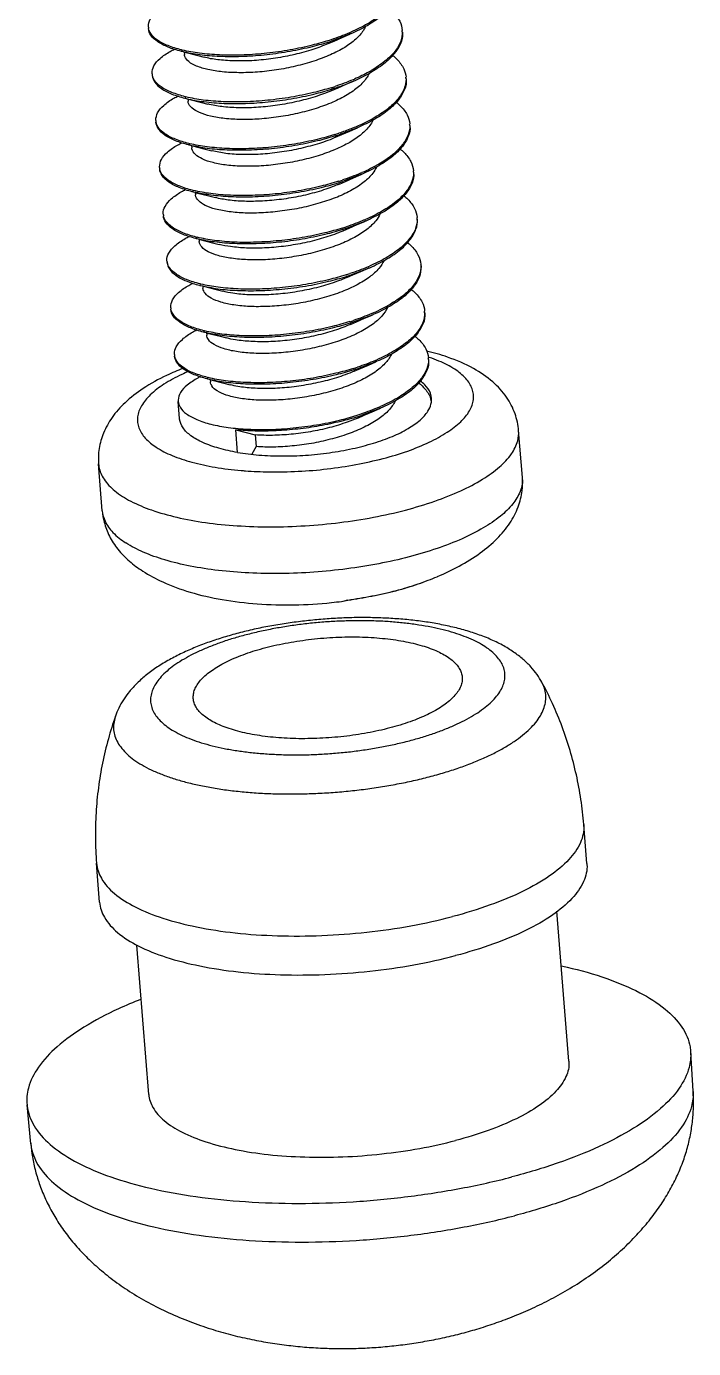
# Model space of a CAD drawing. Header units: millimetres. Extents: x 1571 to 1968, y -272 to 59.
# Drawn here: x 1784.35 to 1792.27, y -255.25 to -239.55 of the extents above; entities that cross this region are included whole.
import ezdxf

# ---------------------------------------------------------------- set-up
doc = ezdxf.new("R2010")
doc.units = ezdxf.units.MM
doc.layers.add('02___PRT_ALL_AXES', color=7, linetype='Continuous')

msp = doc.modelspace()

# ---------------------------------------------------------------- linework, layer by layer
at = {"color": 7, "linetype": 'Continuous'}
for p, q in [((1788.188, -239.646), (1787.969, -239.729)), ((1787.93, -239.758), (1788.003, -239.727)), ((1786.222, -239.859), (1786.224, -239.886)), ((1787.974, -240.314), (1788.047, -240.282)), ((1786.266, -240.414), (1786.268, -240.441)), ((1788.277, -240.758), (1788.057, -240.84)), ((1788.018, -240.869), (1788.091, -240.838)), ((1786.31, -240.97), (1786.312, -240.997)), ((1788.063, -241.425), (1788.135, -241.393)), ((1788.321, -241.313), (1788.101, -241.396)), ((1786.354, -241.526), (1786.356, -241.553)), ((1788.365, -241.869), (1788.145, -241.952)), ((1788.107, -241.981), (1788.179, -241.949)), ((1786.398, -242.081), (1786.401, -242.108)), ((1788.151, -242.536), (1788.223, -242.505)), ((1788.19, -242.507), (1788.409, -242.424)), ((1786.443, -242.637), (1786.445, -242.664)), ((1788.453, -242.98), (1788.234, -243.063)), ((1788.195, -243.092), (1788.268, -243.06)), ((1786.487, -243.192), (1786.489, -243.219)), ((1788.239, -243.647), (1788.312, -243.616)), ((1788.497, -243.535), (1788.278, -243.618)), ((1789.122, -243.481), (1789.118, -243.48)), ((1786.531, -243.748), (1786.533, -243.775)), ((1788.542, -244.091), (1788.322, -244.174)), ((1788.283, -244.203), (1788.356, -244.171)), ((1786.856, -244.612), (1786.835, -244.344)), ((1786.835, -244.344), (1787.066, -244.403)), ((1787.066, -244.403), (1787.077, -244.542)), ((1787.077, -244.542), (1787.023, -244.633)), ((1790.235, -244.908), (1790.235, -244.908)), ((1785.25, -245.304), (1785.25, -245.304)), ((1789.116, -246.13), (1789.118, -246.13)), ((1789.223, -246.085), (1789.229, -246.084)), ((1789.224, -246.087), (1789.229, -246.085)), ((1788.089, -246.38), (1788.162, -246.364)), ((1788.089, -246.38), (1788.15, -246.366)), ((1788.089, -246.38), (1788.089, -246.38)), ((1788.155, -246.366), (1788.15, -246.366)), ((1788.155, -246.366), (1788.162, -246.365))]:
    msp.add_line(p, q, dxfattribs=at)
for points in [[(1788.003, -239.727), (1788.098, -239.685), (1788.188, -239.646)], [(1786.23, -239.861), (1786.382, -239.9), (1786.46, -239.92)], [(1788.047, -240.282), (1788.143, -240.241), (1788.232, -240.202)], [(1786.274, -240.417), (1786.426, -240.455), (1786.504, -240.475)], [(1788.091, -240.838), (1788.187, -240.796), (1788.277, -240.758)], [(1786.319, -240.972), (1786.47, -241.011), (1786.548, -241.031)], [(1788.135, -241.393), (1788.231, -241.352), (1788.321, -241.313)], [(1786.363, -241.528), (1786.515, -241.566), (1786.592, -241.586)], [(1788.179, -241.949), (1788.275, -241.907), (1788.365, -241.869)], [(1786.407, -242.083), (1786.559, -242.122), (1786.636, -242.142)], [(1788.223, -242.505), (1788.319, -242.463), (1788.409, -242.424)], [(1786.451, -242.639), (1786.603, -242.678), (1786.68, -242.697)], [(1788.268, -243.06), (1788.363, -243.019), (1788.453, -242.98)], [(1786.495, -243.194), (1786.647, -243.233), (1786.725, -243.253)], [(1788.312, -243.616), (1788.408, -243.574), (1788.497, -243.535)], [(1786.539, -243.75), (1786.691, -243.789), (1786.769, -243.809)], [(1788.356, -244.171), (1788.452, -244.13), (1788.542, -244.091)]]:
    msp.add_lwpolyline(points, dxfattribs=at)
for centre, radius, start, end in [((1785.939, -239.549), 0.143, 184.9542, 192.0765), ((1787.256, -237.468), 2.352, 293.1915, 293.6234), ((1788.547, -239.622), 0.263, 0.7677, 4.6604), ((1786.575, -238.275), 1.605, 256.0716, 256.4239), ((1786.996, -236.768), 3.099, 287.3708, 288.2755), ((1786.998, -236.79), 3.095, 287.4379, 288.2758), ((1785.983, -240.104), 0.143, 184.9542, 192.0716), ((1787.605, -238.647), 1.658, 299.2557, 300.3095), ((1788.587, -240.179), 0.267, 0.8133, 4.7545), ((1787.04, -237.324), 3.099, 287.3708, 288.2755), ((1787.042, -237.346), 3.095, 287.4377, 288.2758), ((1787.3, -238.024), 2.352, 293.1915, 293.6234), ((1786.62, -238.831), 1.605, 256.0716, 256.4239), ((1786.028, -240.66), 0.143, 184.9542, 192.0765), ((1787.659, -239.234), 1.642, 299.7367, 300.3121), ((1788.635, -240.734), 0.263, 0.7677, 4.6604), ((1786.664, -239.386), 1.605, 256.0716, 256.4239), ((1787.084, -237.879), 3.099, 287.3708, 288.2755), ((1787.087, -237.901), 3.095, 287.4379, 288.2758), ((1786.072, -241.215), 0.143, 184.9542, 192.0765), ((1788.68, -241.289), 0.263, 0.7677, 4.6604), ((1787.128, -238.435), 3.099, 287.3708, 288.2755), ((1787.131, -238.457), 3.095, 287.4379, 288.2758), ((1787.388, -239.135), 2.352, 293.1915, 293.6234), ((1786.708, -239.942), 1.605, 256.0716, 256.4239), ((1786.116, -241.771), 0.143, 184.9542, 192.0765), ((1787.432, -239.69), 2.352, 293.1915, 293.6234), ((1788.724, -241.845), 0.263, 0.766, 4.6604), ((1786.752, -240.497), 1.605, 256.0716, 256.4239), ((1787.172, -238.99), 3.099, 287.3708, 288.2755), ((1787.175, -239.012), 3.095, 287.4379, 288.2758), ((1786.16, -242.327), 0.143, 184.9544, 192.0847), ((1787.216, -239.546), 3.099, 287.3708, 288.2755), ((1787.219, -239.568), 3.095, 287.4378, 288.2758), ((1787.477, -240.246), 2.352, 293.1915, 293.6234), ((1788.768, -242.4), 0.264, 0.6881, 4.5861), ((1786.796, -241.053), 1.605, 256.0716, 256.4239), ((1786.204, -242.882), 0.143, 184.9542, 192.0765), ((1787.522, -240.804), 2.349, 293.1917, 293.6668), ((1788.812, -242.956), 0.263, 0.7677, 4.6604), ((1787.261, -240.102), 3.099, 287.3708, 288.2755), ((1787.263, -240.124), 3.095, 287.4379, 288.2758), ((1786.84, -241.608), 1.605, 256.0716, 256.4239), ((1786.248, -243.438), 0.143, 184.9542, 192.0765), ((1787.305, -240.657), 3.099, 287.3708, 288.2755), ((1787.307, -240.679), 3.095, 287.4379, 288.2758), ((1787.565, -241.357), 2.352, 293.1915, 293.6234), ((1788.856, -243.511), 0.263, 0.7677, 4.6604), ((1788.511, -245.321), 1.938, 71.4343, 71.6515), ((1786.885, -242.164), 1.605, 256.0716, 256.4239), ((1787.609, -241.913), 2.352, 293.1915, 293.6234), ((1788.876, -244.068), 0.287, 18.6442, 19.0912), ((1788.874, -244.069), 0.29, 11.6915, 18.6313), ((1788.941, -243.986), 0.216, 345.387, 352.5415), ((1787.349, -241.212), 3.099, 287.3712, 288.2755), ((1787.352, -241.237), 3.093, 287.4365, 288.2758), ((1789.907, -244.935), 0.329, 359.8337, 4.7486), ((1787.897, -242.949), 3.407, 290.9848, 292.9092), ((1787.418, -240.968), 5.447, 277.7189, 277.8433)]:
    msp.add_arc(centre, radius, start, end, dxfattribs=at)
for points, start_tangent, end_tangent in [([(1788.767, -239.064), (1788.767, -239.072), (1788.748, -239.192), (1788.678, -239.313), (1788.561, -239.43), (1788.399, -239.541), (1788.2, -239.641), (1788.188, -239.646)], (0.081171, -0.9967), (-0.918325, -0.395827)), ([(1788.766, -239.063), (1788.746, -239.174), (1788.677, -239.294), (1788.559, -239.412), (1788.398, -239.522), (1788.198, -239.623)], (0.013577, -0.999908), (-0.916195, -0.400733)), ([(1785.797, -239.561), (1785.797, -239.555), (1785.819, -239.468), (1785.891, -239.38), (1786.011, -239.295), (1786.063, -239.267)], (-0.085245, 0.99636), (0.892983, 0.450091)), ([(1788.649, -239.341), (1788.697, -239.383), (1788.779, -239.493), (1788.81, -239.601)], (0.780306, -0.625398), (0.081171, -0.9967)), ([(1786.184, -239.849), (1786.031, -239.8), (1785.906, -239.734), (1785.827, -239.658), (1785.798, -239.58)], (-0.969497, 0.245105), (-0.085245, 0.99636)), ([(1786.189, -239.832), (1786.03, -239.782), (1785.904, -239.716), (1785.825, -239.639), (1785.8, -239.579)], (-0.970592, 0.240729), (-0.208135, 0.9781)), ([(1788.37, -239.56), (1788.348, -239.601), (1788.258, -239.704), (1788.126, -239.802), (1787.958, -239.89), (1787.761, -239.965), (1787.544, -240.026), (1787.317, -240.07), (1787.09, -240.096), (1786.872, -240.103), (1786.674, -240.093), (1786.504, -240.066), (1786.369, -240.025), (1786.276, -239.972), (1786.229, -239.91), (1786.225, -239.886)], (-0.423921, -0.905699), (-0.063357, 0.997991)), ([(1788.182, -239.63), (1787.967, -239.711)], (-0.919189, -0.393816), (-0.949547, -0.313626)), ([(1788.811, -239.62), (1788.812, -239.637), (1788.788, -239.759), (1788.713, -239.88), (1788.59, -239.998), (1788.423, -240.108)], (0.082661, -0.996578), (-0.870459, -0.492241)), ([(1788.81, -239.619), (1788.791, -239.729), (1788.721, -239.85), (1788.603, -239.967), (1788.442, -240.078)], (0.013577, -0.999908), (-0.863279, -0.504727)), ([(1785.841, -240.117), (1785.841, -240.111), (1785.863, -240.023), (1785.935, -239.935), (1786.055, -239.851), (1786.107, -239.823)], (-0.085245, 0.99636), (0.892983, 0.450091)), ([(1787.926, -239.743), (1787.714, -239.802), (1787.445, -239.857), (1787.171, -239.894), (1786.9, -239.912), (1786.642, -239.911), (1786.406, -239.891), (1786.2, -239.853), (1786.184, -239.849)], (-0.954031, -0.299707), (-0.969497, 0.245105)), ([(1787.921, -239.726), (1787.713, -239.783), (1787.444, -239.839), (1787.169, -239.876), (1786.898, -239.894), (1786.64, -239.892), (1786.405, -239.872), (1786.199, -239.835)], (-0.95438, -0.298594), (-0.972054, 0.234756)), ([(1787.93, -239.758), (1787.75, -239.826), (1787.533, -239.887), (1787.306, -239.931), (1787.079, -239.957), (1786.861, -239.964), (1786.663, -239.954), (1786.493, -239.928), (1786.46, -239.92)], (-0.916737, -0.399491), (-0.968362, 0.24955)), ([(1788.694, -239.897), (1788.748, -239.946), (1788.827, -240.057), (1788.854, -240.157)], (0.779606, -0.626271), (0.082661, -0.996578)), ([(1785.843, -240.135), (1785.872, -240.215), (1785.952, -240.292), (1786.077, -240.357), (1786.228, -240.405)], (0.085588, -0.996331), (0.969515, -0.245031)), ([(1786.233, -240.388), (1786.074, -240.337), (1785.948, -240.271), (1785.87, -240.195), (1785.844, -240.134)], (-0.970592, 0.240729), (-0.208052, 0.978118)), ([(1788.413, -240.118), (1788.385, -240.166), (1788.292, -240.269), (1788.156, -240.366)], (-0.431801, -0.901969), (-0.857863, -0.513878)), ([(1788.232, -240.202), (1788.299, -240.172), (1788.423, -240.108)], (0.91832, 0.395839), (0.870459, 0.492241)), ([(1788.416, -240.093), (1788.242, -240.179)], (-0.872416, -0.488765), (-0.916195, -0.400733)), ([(1786.228, -240.405), (1786.247, -240.41), (1786.457, -240.447), (1786.696, -240.467), (1786.951, -240.468), (1787.218, -240.45), (1787.491, -240.413), (1787.761, -240.357), (1787.97, -240.299)], (0.969515, -0.245031), (0.954032, 0.299704)), ([(1787.965, -240.281), (1787.757, -240.339), (1787.488, -240.394), (1787.213, -240.431), (1786.942, -240.449), (1786.685, -240.448), (1786.449, -240.428), (1786.243, -240.39)], (-0.95438, -0.298594), (-0.972054, 0.234756)), ([(1787.974, -240.314), (1787.775, -240.388), (1787.557, -240.447), (1787.329, -240.49), (1787.102, -240.514), (1786.886, -240.52), (1786.69, -240.508), (1786.523, -240.48), (1786.504, -240.475)], (-0.916805, -0.399334), (-0.968285, 0.249848)), ([(1788.226, -240.186), (1788.012, -240.266)], (-0.919189, -0.393816), (-0.949547, -0.313626)), ([(1788.013, -240.285), (1788.162, -240.231), (1788.232, -240.202)], (0.949547, 0.313626), (0.91832, 0.395839)), ([(1788.855, -240.175), (1788.831, -240.296), (1788.756, -240.417), (1788.633, -240.535), (1788.466, -240.645)], (0.013964, -0.999903), (-0.870459, -0.492241)), ([(1788.855, -240.175), (1788.856, -240.183), (1788.836, -240.304), (1788.766, -240.424), (1788.649, -240.541), (1788.488, -240.652)], (0.081171, -0.9967), (-0.863279, -0.504727)), ([(1785.885, -240.672), (1785.885, -240.666), (1785.907, -240.579), (1785.979, -240.491), (1786.099, -240.406), (1786.151, -240.379)], (-0.085245, 0.99636), (0.892945, 0.450165)), ([(1788.156, -240.366), (1787.985, -240.453), (1787.786, -240.527), (1787.568, -240.586), (1787.34, -240.629), (1787.113, -240.653), (1786.897, -240.659), (1786.701, -240.647), (1786.534, -240.619), (1786.403, -240.576), (1786.314, -240.522), (1786.271, -240.46), (1786.269, -240.441)], (-0.857863, -0.513878), (-0.056649, 0.998394)), ([(1788.738, -240.452), (1788.786, -240.495), (1788.867, -240.604), (1788.898, -240.712)], (0.780306, -0.625398), (0.081171, -0.9967)), ([(1786.272, -240.96), (1786.12, -240.911), (1785.994, -240.845), (1785.915, -240.769), (1785.887, -240.691)], (-0.969497, 0.245105), (-0.085245, 0.99636)), ([(1786.278, -240.944), (1786.118, -240.893), (1785.992, -240.827), (1785.914, -240.75), (1785.888, -240.69)], (-0.970592, 0.240729), (-0.208135, 0.9781)), ([(1788.459, -240.671), (1788.423, -240.731), (1788.325, -240.834), (1788.186, -240.93), (1788.012, -241.016), (1787.811, -241.089), (1787.591, -241.147), (1787.363, -241.187), (1787.137, -241.21), (1786.922, -241.214), (1786.728, -241.201), (1786.564, -241.171), (1786.437, -241.127), (1786.352, -241.072), (1786.314, -241.009), (1786.313, -240.997)], (-0.423363, -0.90596), (-0.05655, 0.9984)), ([(1788.27, -240.741), (1788.204, -240.768), (1788.056, -240.822)], (-0.919332, -0.393482), (-0.949547, -0.313626)), ([(1788.466, -240.645), (1788.342, -240.709), (1788.27, -240.741)], (-0.870459, -0.492241), (-0.919332, -0.393482)), ([(1788.473, -240.66), (1788.288, -240.753), (1788.277, -240.758)], (-0.868305, -0.496031), (-0.918325, -0.395827)), ([(1788.899, -240.731), (1788.9, -240.739), (1788.88, -240.859), (1788.811, -240.98), (1788.693, -241.097), (1788.532, -241.207), (1788.332, -241.308), (1788.321, -241.313)], (0.081171, -0.9967), (-0.918325, -0.395827)), ([(1788.899, -240.73), (1788.879, -240.841), (1788.809, -240.961), (1788.692, -241.078), (1788.53, -241.189), (1788.331, -241.29)], (0.013577, -0.999908), (-0.916195, -0.400733)), ([(1785.929, -241.228), (1785.929, -241.222), (1785.951, -241.134), (1786.023, -241.046), (1786.144, -240.962), (1786.195, -240.934)], (-0.085245, 0.99636), (0.892983, 0.450091)), ([(1788.014, -240.854), (1787.803, -240.913), (1787.534, -240.969), (1787.259, -241.006), (1786.988, -241.023), (1786.73, -241.022), (1786.494, -241.002), (1786.289, -240.964), (1786.272, -240.96)], (-0.954031, -0.299707), (-0.969497, 0.245105)), ([(1788.009, -240.837), (1787.801, -240.895), (1787.532, -240.95), (1787.257, -240.987), (1786.987, -241.005), (1786.729, -241.003), (1786.493, -240.983), (1786.287, -240.946)], (-0.95438, -0.298594), (-0.972054, 0.234756)), ([(1788.018, -240.869), (1788.001, -240.877), (1787.8, -240.95), (1787.58, -241.008), (1787.352, -241.048), (1787.126, -241.071), (1786.911, -241.075), (1786.717, -241.062), (1786.553, -241.032), (1786.548, -241.031)], (-0.916857, -0.399216), (-0.968172, 0.250284)), ([(1788.782, -241.008), (1788.83, -241.05), (1788.911, -241.159), (1788.942, -241.268)], (0.780306, -0.625398), (0.081171, -0.9967)), ([(1786.316, -241.516), (1786.164, -241.467), (1786.038, -241.401), (1785.959, -241.324), (1785.931, -241.246)], (-0.969497, 0.245105), (-0.085245, 0.99636)), ([(1786.322, -241.499), (1786.163, -241.448), (1786.037, -241.382), (1785.958, -241.306), (1785.932, -241.245)], (-0.970592, 0.240729), (-0.208135, 0.9781)), ([(1788.503, -241.226), (1788.46, -241.296), (1788.358, -241.398), (1788.215, -241.494), (1788.039, -241.579), (1787.835, -241.65), (1787.615, -241.707), (1787.386, -241.745), (1787.161, -241.766), (1786.947, -241.769), (1786.756, -241.754), (1786.595, -241.723), (1786.471, -241.678), (1786.391, -241.622), (1786.357, -241.559), (1786.357, -241.553)], (-0.42021, -0.907427), (-0.06424, 0.997934)), ([(1788.058, -241.41), (1787.847, -241.469), (1787.578, -241.524), (1787.303, -241.561), (1787.032, -241.579), (1786.774, -241.577), (1786.539, -241.557), (1786.333, -241.52), (1786.316, -241.516)], (-0.954031, -0.299707), (-0.969497, 0.245105)), ([(1788.053, -241.392), (1787.845, -241.45), (1787.576, -241.506), (1787.302, -241.543), (1787.031, -241.56), (1786.773, -241.559), (1786.537, -241.539), (1786.331, -241.501)], (-0.95438, -0.298594), (-0.972054, 0.234756)), ([(1788.063, -241.425), (1788.027, -241.44), (1787.824, -241.512), (1787.604, -241.568), (1787.375, -241.607), (1787.15, -241.627), (1786.936, -241.63), (1786.745, -241.615), (1786.592, -241.586)], (-0.916862, -0.399204), (-0.968046, 0.250772)), ([(1788.315, -241.297), (1788.1, -241.377)], (-0.919189, -0.393816), (-0.949547, -0.313626)), ([(1788.943, -241.286), (1788.944, -241.294), (1788.925, -241.415), (1788.855, -241.535), (1788.737, -241.652), (1788.576, -241.763), (1788.376, -241.864), (1788.365, -241.869)], (0.081171, -0.9967), (-0.918325, -0.395827)), ([(1788.943, -241.286), (1788.923, -241.396), (1788.853, -241.517), (1788.736, -241.634), (1788.574, -241.745), (1788.375, -241.845)], (0.013577, -0.999908), (-0.916195, -0.400733)), ([(1785.974, -241.783), (1785.973, -241.777), (1785.995, -241.69), (1786.068, -241.602), (1786.188, -241.517), (1786.239, -241.49)], (-0.085245, 0.99636), (0.892983, 0.450091)), ([(1788.826, -241.563), (1788.874, -241.606), (1788.955, -241.715), (1788.986, -241.823)], (0.780306, -0.625398), (0.081171, -0.9967)), ([(1786.361, -242.072), (1786.208, -242.023), (1786.082, -241.956), (1786.004, -241.88), (1785.975, -241.802)], (-0.969497, 0.245105), (-0.085245, 0.99636)), ([(1786.366, -242.055), (1786.207, -242.004), (1786.081, -241.938), (1786.002, -241.861), (1785.976, -241.801)], (-0.970592, 0.240729), (-0.208135, 0.9781)), ([(1788.548, -241.78), (1788.496, -241.861), (1788.39, -241.963), (1788.244, -242.058), (1788.065, -242.141), (1787.86, -242.212), (1787.638, -242.266), (1787.41, -242.304), (1787.185, -242.323), (1786.973, -242.324), (1786.784, -242.307), (1786.626, -242.275), (1786.506, -242.229), (1786.43, -242.172), (1786.401, -242.108)], (-0.415286, -0.909691), (-0.079022, 0.996873)), ([(1788.359, -241.852), (1788.144, -241.933)], (-0.919189, -0.393816), (-0.949547, -0.313626)), ([(1788.409, -242.424), (1788.423, -242.418), (1788.627, -242.314), (1788.791, -242.2), (1788.906, -242.081), (1788.972, -241.961), (1788.988, -241.842)], (0.918323, 0.395831), (-0.078893, 0.996883)), ([(1788.987, -241.841), (1788.967, -241.952), (1788.897, -242.072), (1788.78, -242.19), (1788.619, -242.3), (1788.419, -242.401)], (0.013548, -0.999908), (-0.916195, -0.400733)), ([(1786.018, -242.339), (1786.017, -242.333), (1786.039, -242.245), (1786.112, -242.158), (1786.232, -242.073), (1786.283, -242.045)], (-0.085245, 0.99636), (0.892983, 0.450091)), ([(1788.102, -241.965), (1787.891, -242.024), (1787.622, -242.08), (1787.347, -242.117), (1787.076, -242.134), (1786.819, -242.133), (1786.583, -242.113), (1786.377, -242.076), (1786.361, -242.072)], (-0.954031, -0.299707), (-0.969497, 0.245105)), ([(1788.097, -241.948), (1787.89, -242.006), (1787.62, -242.061), (1787.346, -242.098), (1787.075, -242.116), (1786.817, -242.115), (1786.581, -242.094), (1786.375, -242.057)], (-0.95438, -0.298594), (-0.972054, 0.234756)), ([(1788.107, -241.981), (1788.054, -242.003), (1787.849, -242.073), (1787.627, -242.128), (1787.399, -242.165), (1787.173, -242.184), (1786.962, -242.185), (1786.773, -242.168), (1786.636, -242.142)], (-0.916838, -0.399259), (-0.968009, 0.250915)), ([(1788.87, -242.118), (1788.912, -242.155), (1788.996, -242.265), (1789.03, -242.379)], (0.780754, -0.624838), (0.079993, -0.996795)), ([(1786.019, -242.357), (1786.046, -242.433), (1786.123, -242.509), (1786.246, -242.576), (1786.405, -242.627)], (0.086782, -0.996227), (0.969476, -0.245186)), ([(1786.41, -242.61), (1786.251, -242.56), (1786.125, -242.493), (1786.046, -242.417), (1786.02, -242.356)], (-0.970592, 0.240729), (-0.208271, 0.978071)), ([(1788.593, -242.333), (1788.533, -242.427), (1788.423, -242.528), (1788.273, -242.621), (1788.091, -242.704), (1787.884, -242.773), (1787.661, -242.826), (1787.433, -242.862), (1787.208, -242.879), (1786.998, -242.879), (1786.812, -242.861), (1786.657, -242.827), (1786.542, -242.78), (1786.47, -242.722), (1786.445, -242.664)], (-0.406176, -0.913795), (-0.093939, 0.995578)), ([(1786.405, -242.627), (1786.414, -242.629), (1786.621, -242.668), (1786.854, -242.688), (1787.109, -242.69), (1787.381, -242.673), (1787.662, -242.636), (1787.936, -242.58), (1788.147, -242.521)], (0.969476, -0.245186), (0.954032, 0.299706)), ([(1788.142, -242.504), (1787.934, -242.561), (1787.665, -242.617), (1787.39, -242.654), (1787.119, -242.672), (1786.861, -242.67), (1786.625, -242.65), (1786.42, -242.613)], (-0.95438, -0.298594), (-0.972054, 0.234756)), ([(1788.403, -242.408), (1788.188, -242.489)], (-0.919189, -0.393816), (-0.949547, -0.313626)), ([(1789.032, -242.397), (1789.032, -242.405), (1789.013, -242.526), (1788.943, -242.646), (1788.826, -242.764), (1788.664, -242.874), (1788.465, -242.975), (1788.453, -242.98)], (0.081171, -0.9967), (-0.918325, -0.395827)), ([(1789.031, -242.397), (1789.013, -242.503), (1788.944, -242.624), (1788.827, -242.743), (1788.665, -242.854), (1788.465, -242.956)], (0.01243, -0.999923), (-0.91589, -0.40143)), ([(1786.062, -242.894), (1786.062, -242.889), (1786.084, -242.801), (1786.156, -242.713), (1786.276, -242.628), (1786.328, -242.601)], (-0.085245, 0.99636), (0.893119, 0.44982)), ([(1788.151, -242.536), (1788.08, -242.565), (1787.873, -242.634), (1787.65, -242.687), (1787.422, -242.723), (1787.197, -242.74), (1786.987, -242.74), (1786.801, -242.722), (1786.68, -242.698)], (-0.916799, -0.39935), (-0.968051, 0.250755)), ([(1788.914, -242.674), (1788.962, -242.717), (1789.044, -242.826), (1789.075, -242.934)], (0.780306, -0.625398), (0.081171, -0.9967)), ([(1786.449, -243.183), (1786.296, -243.134), (1786.171, -243.067), (1786.092, -242.991), (1786.063, -242.913)], (-0.969497, 0.245105), (-0.085245, 0.99636)), ([(1786.454, -243.166), (1786.295, -243.115), (1786.169, -243.049), (1786.09, -242.972), (1786.065, -242.912)], (-0.970592, 0.240729), (-0.208135, 0.9781)), ([(1788.638, -242.888), (1788.568, -242.992), (1788.455, -243.092), (1788.302, -243.185), (1788.117, -243.267), (1787.908, -243.334), (1787.684, -243.386), (1787.456, -243.42), (1787.232, -243.436), (1787.024, -243.433), (1786.841, -243.414), (1786.689, -243.379), (1786.577, -243.33), (1786.509, -243.272), (1786.489, -243.219)], (-0.40113, -0.916021), (-0.101806, 0.994804)), ([(1788.447, -242.963), (1788.232, -243.044)], (-0.919187, -0.393822), (-0.949547, -0.313626)), ([(1789.076, -242.953), (1789.077, -242.961), (1789.057, -243.081), (1788.987, -243.202), (1788.87, -243.319), (1788.708, -243.43), (1788.509, -243.53), (1788.497, -243.535)], (0.081171, -0.9967), (-0.918325, -0.395827)), ([(1789.075, -242.952), (1789.056, -243.063), (1788.986, -243.183), (1788.868, -243.301), (1788.707, -243.411), (1788.507, -243.512)], (0.013577, -0.999908), (-0.916195, -0.400733)), ([(1788.191, -243.077), (1787.979, -243.135), (1787.71, -243.191), (1787.436, -243.228), (1787.165, -243.246), (1786.907, -243.244), (1786.671, -243.224), (1786.465, -243.187), (1786.449, -243.183)], (-0.954031, -0.299707), (-0.969497, 0.245105)), ([(1788.186, -243.059), (1787.978, -243.117), (1787.709, -243.172), (1787.434, -243.209), (1787.163, -243.227), (1786.905, -243.226), (1786.67, -243.206), (1786.464, -243.168)], (-0.95438, -0.298594), (-0.972054, 0.234756)), ([(1788.195, -243.092), (1788.106, -243.128), (1787.897, -243.195), (1787.673, -243.247), (1787.445, -243.281), (1787.221, -243.297), (1787.013, -243.294), (1786.829, -243.275), (1786.725, -243.253)], (-0.916755, -0.399449), (-0.968141, 0.250407)), ([(1786.106, -243.45), (1786.106, -243.444), (1786.128, -243.357), (1786.2, -243.269), (1786.32, -243.184), (1786.372, -243.156)], (-0.085245, 0.99636), (0.892983, 0.450091)), ([(1788.959, -243.23), (1789.006, -243.272), (1789.088, -243.382), (1789.119, -243.49)], (0.780306, -0.625398), (0.081171, -0.9967)), ([(1786.493, -243.738), (1786.341, -243.689), (1786.215, -243.623), (1786.136, -243.546), (1786.108, -243.468)], (-0.969497, 0.245105), (-0.085245, 0.99636)), ([(1786.498, -243.721), (1786.339, -243.671), (1786.213, -243.605), (1786.135, -243.528), (1786.109, -243.468)], (-0.970592, 0.240729), (-0.208135, 0.9781)), ([(1788.681, -243.445), (1788.678, -243.452), (1788.604, -243.557), (1788.486, -243.657), (1788.33, -243.749), (1788.143, -243.829), (1787.932, -243.895), (1787.707, -243.945), (1787.479, -243.978), (1787.257, -243.992), (1787.05, -243.988), (1786.869, -243.967), (1786.721, -243.93), (1786.613, -243.881), (1786.55, -243.822), (1786.534, -243.775)], (-0.40683, -0.913504), (-0.101898, 0.994795)), ([(1790.19, -244.353), (1790.147, -244.152), (1790.047, -243.957), (1789.884, -243.775), (1789.654, -243.616), (1789.348, -243.481), (1789.098, -243.408)], (-0.079247, 0.996855), (-0.971645, 0.236443)), ([(1786.208, -243.614), (1786.014, -243.697), (1785.735, -243.853), (1785.52, -244.021), (1785.366, -244.198), (1785.265, -244.381), (1785.213, -244.565), (1785.206, -244.749)], (-0.931022, -0.364963), (0.079247, -0.996855)), ([(1788.23, -243.615), (1788.022, -243.672), (1787.753, -243.728), (1787.478, -243.765), (1787.207, -243.783), (1786.95, -243.781), (1786.714, -243.761), (1786.508, -243.724)], (-0.95438, -0.298594), (-0.972054, 0.234756)), ([(1788.491, -243.519), (1788.277, -243.6)], (-0.919189, -0.393816), (-0.949547, -0.313626)), ([(1789.12, -243.509), (1789.121, -243.517), (1789.101, -243.637), (1789.031, -243.757), (1788.914, -243.875), (1788.753, -243.985), (1788.553, -244.086), (1788.542, -244.091)], (0.081171, -0.9967), (-0.918325, -0.395827)), ([(1789.12, -243.508), (1789.1, -243.618), (1789.03, -243.739), (1788.912, -243.856), (1788.751, -243.967), (1788.552, -244.067)], (0.013577, -0.999908), (-0.916195, -0.400733)), ([(1788.581, -244.684), (1788.874, -244.595), (1789.13, -244.49), (1789.342, -244.372), (1789.503, -244.247), (1789.608, -244.116), (1789.654, -243.984), (1789.639, -243.856), (1789.564, -243.735), (1789.432, -243.624), (1789.245, -243.527), (1789.129, -243.484)], (0.967364, 0.253392), (-0.947958, 0.318396)), ([(1786.271, -243.65), (1786.193, -243.686), (1785.981, -243.803), (1785.82, -243.929), (1785.715, -244.059), (1785.669, -244.191), (1785.684, -244.319), (1785.759, -244.441), (1785.891, -244.551), (1786.078, -244.648), (1786.313, -244.727), (1786.588, -244.787), (1786.897, -244.826), (1786.948, -244.83)], (-0.918343, -0.395787), (0.99726, -0.073973)), ([(1786.415, -243.712), (1786.385, -243.728), (1786.258, -243.813), (1786.178, -243.901), (1786.15, -243.99), (1786.15, -244.006)], (-0.892597, -0.450856), (0.091188, -0.995834)), ([(1788.235, -243.632), (1788.024, -243.691), (1787.754, -243.746), (1787.48, -243.783), (1787.209, -243.801), (1786.951, -243.8), (1786.715, -243.78), (1786.509, -243.742), (1786.493, -243.738)], (-0.954031, -0.299707), (-0.969497, 0.245105)), ([(1788.239, -243.647), (1788.132, -243.69), (1787.921, -243.756), (1787.696, -243.806), (1787.468, -243.839), (1787.246, -243.853), (1787.039, -243.849), (1786.858, -243.828), (1786.769, -243.809)], (-0.916717, -0.399536), (-0.968246, 0.249999)), ([(1789.156, -243.969), (1789.143, -243.909), (1789.077, -243.811), (1789.024, -243.764)], (-0.082219, 0.996614), (-0.799039, 0.601279)), ([(1789.003, -243.785), (1789.081, -243.861), (1789.148, -243.974)], (0.781176, -0.62431), (0.327069, -0.945001)), ([(1786.15, -244.006), (1786.173, -244.075), (1786.248, -244.153), (1786.371, -244.221), (1786.539, -244.276), (1786.744, -244.315), (1786.981, -244.336), (1787.241, -244.339), (1787.514, -244.321), (1787.792, -244.284), (1788.064, -244.229), (1788.274, -244.17)], (0.091188, -0.995834), (0.954378, 0.298601)), ([(1786.856, -244.612), (1787.109, -244.643), (1787.381, -244.654), (1787.663, -244.645), (1787.945, -244.615), (1788.217, -244.567), (1788.469, -244.501), (1788.692, -244.421), (1788.878, -244.328), (1789.021, -244.227), (1789.114, -244.121), (1789.15, -244.04)], (0.985971, -0.166914), (0.251049, 0.967974)), ([(1788.725, -244.002), (1788.717, -244.017), (1788.639, -244.122), (1788.518, -244.221), (1788.358, -244.312), (1788.168, -244.391), (1787.956, -244.456), (1787.731, -244.505), (1787.502, -244.535), (1787.281, -244.548), (1787.077, -244.542)], (-0.412923, -0.910766), (-0.997257, 0.074021)), ([(1788.535, -244.074), (1788.321, -244.155)], (-0.919189, -0.393816), (-0.949547, -0.313626)), ([(1789.155, -244.014), (1789.156, -243.969)], (0.128574, 0.9917), (-0.082219, 0.996614)), ([(1786.856, -244.612), (1786.632, -244.562), (1786.445, -244.495), (1786.302, -244.413), (1786.208, -244.319), (1786.167, -244.217), (1786.166, -244.207)], (-0.985971, 0.166914), (-0.074632, 0.997211)), ([(1788.279, -244.188), (1788.082, -244.243), (1787.829, -244.297), (1787.57, -244.334), (1787.312, -244.354), (1787.065, -244.358), (1786.835, -244.344)], (-0.954039, -0.299684), (-0.995065, 0.099225)), ([(1788.283, -244.203), (1788.157, -244.252), (1787.945, -244.317), (1787.72, -244.366), (1787.491, -244.396), (1787.27, -244.409), (1787.066, -244.403)], (-0.916693, -0.399593), (-0.997257, 0.074021)), ([(1788.847, -245.296), (1789.196, -245.19), (1789.503, -245.067), (1789.762, -244.93), (1789.964, -244.783), (1790.104, -244.629), (1790.179, -244.473), (1790.19, -244.353)], (0.967364, 0.253392), (-0.074899, 0.997191)), ([(1786.948, -244.83), (1787.228, -244.843), (1787.573, -244.836), (1787.92, -244.807), (1788.26, -244.755), (1788.581, -244.684)], (0.99726, -0.073973), (0.967364, 0.253392)), ([(1785.206, -244.749), (1785.21, -244.782), (1785.271, -244.93), (1785.398, -245.067), (1785.588, -245.19), (1785.835, -245.295), (1786.134, -245.381), (1786.474, -245.444), (1786.849, -245.482), (1787.246, -245.495), (1787.656, -245.482), (1788.067, -245.444), (1788.467, -245.381), (1788.847, -245.296)], (0.074899, -0.997191), (0.967364, 0.253392)), ([(1790.236, -244.936), (1790.208, -245.075), (1790.12, -245.223), (1789.973, -245.369), (1789.771, -245.507), (1789.519, -245.636), (1789.223, -245.752), (1788.891, -245.852)], (-0.002883, -0.999996), (-0.967364, -0.253392)), ([(1789.229, -246.085), (1789.485, -245.961), (1789.734, -245.805), (1789.935, -245.634), (1790.086, -245.45), (1790.184, -245.259), (1790.232, -245.066), (1790.235, -244.908)], (0.92033, 0.391143), (-0.078956, 0.996878)), ([(1785.25, -245.304), (1785.283, -245.427), (1785.377, -245.562), (1785.53, -245.686)], (0.08237, -0.996602), (0.838925, -0.544248)), ([(1785.25, -245.304), (1785.273, -245.44), (1785.334, -245.604), (1785.435, -245.76), (1785.573, -245.904), (1785.73, -246.021)], (0.079468, -0.996837), (0.838934, -0.544234)), ([(1788.891, -245.852), (1788.531, -245.933), (1788.151, -245.994), (1787.762, -246.033), (1787.371, -246.05), (1786.99, -246.043), (1786.628, -246.013), (1786.293, -245.961), (1785.993, -245.888), (1785.737, -245.795), (1785.53, -245.686)], (-0.967364, -0.253392), (-0.838925, 0.544248)), ([(1785.73, -246.021), (1785.967, -246.149), (1786.292, -246.27), (1786.672, -246.359), (1787.089, -246.409), (1787.526, -246.421), (1787.971, -246.394), (1788.089, -246.38)], (0.838936, -0.544231), (0.992003, 0.126218)), ([(1788.162, -246.364), (1788.45, -246.316), (1788.736, -246.251), (1788.999, -246.173), (1789.116, -246.13)], (0.990645, 0.136465), (0.933798, 0.3578)), ([(1788.162, -246.365), (1788.447, -246.317), (1788.732, -246.253), (1788.997, -246.173), (1789.116, -246.13)], (0.990613, 0.136698), (0.933795, 0.357808)), ([(1790.466, -247.341), (1790.409, -247.25), (1790.336, -247.159), (1790.244, -247.069), (1790.131, -246.982), (1789.997, -246.9), (1789.847, -246.827), (1789.685, -246.765), (1789.517, -246.713), (1789.343, -246.671), (1789.164, -246.636), (1788.98, -246.61), (1788.793, -246.591), (1788.602, -246.579), (1788.408, -246.573), (1788.213, -246.574), (1788.017, -246.582), (1787.82, -246.596), (1787.625, -246.616), (1787.431, -246.642), (1787.239, -246.674), (1787.051, -246.712), (1786.867, -246.757)], (-0.474955, 0.88001), (-0.967364, -0.253392)), ([(1786.867, -246.757), (1786.691, -246.807), (1786.52, -246.863), (1786.356, -246.925), (1786.197, -246.995), (1786.046, -247.073), (1785.904, -247.159), (1785.775, -247.253), (1785.663, -247.352), (1785.572, -247.452), (1785.501, -247.55), (1785.446, -247.647), (1785.406, -247.744)], (-0.967364, -0.253392), (-0.329952, -0.943998)), ([(1788.894, -248.035), (1789.049, -247.991), (1789.195, -247.943), (1789.333, -247.891), (1789.46, -247.836), (1789.577, -247.778), (1789.681, -247.717), (1789.773, -247.653), (1789.851, -247.588), (1789.916, -247.522), (1789.966, -247.455), (1790.002, -247.387), (1790.022, -247.32), (1790.028, -247.253), (1790.018, -247.187), (1789.993, -247.123), (1789.953, -247.061), (1789.899, -247.001), (1789.831, -246.945), (1789.748, -246.891), (1789.653, -246.842), (1789.545, -246.796), (1789.426, -246.755), (1789.295, -246.718), (1789.155, -246.687), (1789.006, -246.661), (1788.849, -246.64), (1788.686, -246.624), (1788.517, -246.614), (1788.343, -246.61), (1788.167, -246.612), (1787.989, -246.619), (1787.811, -246.632), (1787.633, -246.651), (1787.458, -246.675), (1787.286, -246.704), (1787.118, -246.739), (1786.956, -246.778)], (0.967364, 0.253392), (-0.967364, -0.253392)), ([(1786.956, -246.778), (1786.802, -246.821), (1786.655, -246.869), (1786.518, -246.921), (1786.39, -246.976), (1786.274, -247.035), (1786.17, -247.096), (1786.078, -247.159), (1785.999, -247.224), (1785.935, -247.291), (1785.885, -247.358), (1785.849, -247.425), (1785.829, -247.493), (1785.823, -247.56), (1785.833, -247.625), (1785.858, -247.69), (1785.897, -247.752), (1785.952, -247.811), (1786.02, -247.868), (1786.102, -247.921), (1786.198, -247.971), (1786.305, -248.016), (1786.425, -248.058), (1786.555, -248.094), (1786.695, -248.126), (1786.845, -248.152), (1787.001, -248.173), (1787.165, -248.188), (1787.334, -248.198), (1787.507, -248.202), (1787.683, -248.201), (1787.861, -248.193), (1788.04, -248.18), (1788.217, -248.162), (1788.393, -248.138), (1788.565, -248.108), (1788.733, -248.074), (1788.894, -248.035)], (-0.967364, -0.253392), (0.967364, 0.253392)), ([(1787.19, -246.929), (1787.32, -246.898), (1787.455, -246.871), (1787.593, -246.848), (1787.734, -246.829), (1787.877, -246.816), (1788.02, -246.806), (1788.163, -246.802), (1788.303, -246.803), (1788.441, -246.808), (1788.574, -246.819), (1788.702, -246.834), (1788.824, -246.854), (1788.938, -246.878), (1789.045, -246.906), (1789.142, -246.938), (1789.23, -246.975), (1789.307, -247.014), (1789.373, -247.057), (1789.427, -247.103), (1789.47, -247.151), (1789.499, -247.201), (1789.516, -247.253), (1789.52, -247.279)], (0.967364, 0.253392), (0.079279, -0.996852)), ([(1786.33, -247.533), (1786.33, -247.507), (1786.338, -247.453), (1786.36, -247.399), (1786.394, -247.345), (1786.44, -247.291), (1786.498, -247.238), (1786.568, -247.187), (1786.648, -247.137), (1786.739, -247.09), (1786.84, -247.045), (1786.949, -247.003), (1787.066, -246.964), (1787.19, -246.929)], (-0.079258, 0.996854), (0.967364, 0.253392)), ([(1789.52, -247.279), (1789.521, -247.306), (1789.512, -247.36), (1789.491, -247.414), (1789.457, -247.468), (1789.411, -247.521), (1789.353, -247.574), (1789.283, -247.626), (1789.202, -247.675), (1789.111, -247.723), (1789.011, -247.767), (1788.902, -247.809), (1788.785, -247.848), (1788.661, -247.883)], (0.079279, -0.996852), (-0.967364, -0.253392)), ([(1789.13, -248.462), (1789.31, -248.412), (1789.48, -248.357), (1789.641, -248.297), (1789.79, -248.234), (1789.928, -248.167), (1790.053, -248.097), (1790.164, -248.025), (1790.26, -247.95), (1790.342, -247.874), (1790.409, -247.797), (1790.459, -247.719), (1790.493, -247.641), (1790.51, -247.563), (1790.511, -247.486), (1790.496, -247.41), (1790.466, -247.341)], (0.967364, 0.253392), (-0.474816, 0.880085)), ([(1788.661, -247.883), (1788.531, -247.915), (1788.396, -247.942), (1788.257, -247.965), (1788.116, -247.983), (1787.973, -247.997), (1787.83, -248.006), (1787.688, -248.01), (1787.547, -248.01), (1787.41, -248.004), (1787.277, -247.994), (1787.149, -247.979), (1787.027, -247.959), (1786.912, -247.935), (1786.806, -247.906), (1786.708, -247.874), (1786.621, -247.838), (1786.544, -247.798), (1786.478, -247.755), (1786.423, -247.71), (1786.381, -247.662), (1786.351, -247.612), (1786.334, -247.56), (1786.33, -247.533)], (-0.967364, -0.253392), (-0.079258, 0.996854)), ([(1785.406, -247.744), (1785.404, -247.751), (1785.386, -247.829), (1785.385, -247.906), (1785.401, -247.981), (1785.433, -248.055), (1785.482, -248.126), (1785.546, -248.195), (1785.626, -248.26), (1785.722, -248.322), (1785.831, -248.38), (1785.955, -248.433), (1786.091, -248.482), (1786.239, -248.525), (1786.399, -248.563), (1786.568, -248.595), (1786.747, -248.622), (1786.933, -248.642), (1787.126, -248.657), (1787.324, -248.665), (1787.526, -248.667), (1787.731, -248.662), (1787.937, -248.652), (1788.143, -248.635), (1788.349, -248.612), (1788.551, -248.583), (1788.75, -248.548), (1788.943, -248.508), (1789.13, -248.462)], (-0.329886, -0.944021), (0.967364, 0.253392))]:
    msp.add_spline(points, degree=3, dxfattribs=dict(at, start_tangent=start_tangent, end_tangent=end_tangent))
at = {"layer": '02___PRT_ALL_AXES', "color": 7, "linetype": 'Continuous'}
for p, q in [((1786.166, -244.207), (1786.15, -244.006)), ((1790.235, -244.908), (1790.19, -244.353)), ((1785.25, -245.304), (1785.206, -244.749)), ((1791, -249.491), (1790.963, -249.028)), ((1785.218, -249.951), (1785.182, -249.488)), ((1790.785, -251.838), (1790.644, -250.06)), ((1785.801, -252.234), (1785.66, -250.46)), ((1792.26, -252.197), (1792.232, -251.733)), ((1784.402, -252.821), (1784.357, -252.359))]:
    msp.add_line(p, q, dxfattribs=at)
for centre, radius, start, end in [((1791.71, -252.228), 0.55, 2.9771, 3.2305), ((1786.301, -252.66), 1.906, 184.5456, 184.8508), ((1784.932, -252.772), 0.532, 185.3659, 187.9409)]:
    msp.add_arc(centre, radius, start, end, dxfattribs=at)
for points, start_tangent, end_tangent in [([(1790.963, -249.028), (1790.929, -248.732), (1790.875, -248.439), (1790.8, -248.151), (1790.706, -247.869), (1790.592, -247.594), (1790.466, -247.341)], (-0.079247, 0.996855), (-0.474955, 0.88001)), ([(1785.406, -247.744), (1785.322, -248.012), (1785.253, -248.3), (1785.204, -248.593), (1785.176, -248.89), (1785.168, -249.189), (1785.182, -249.488)], (-0.329952, -0.943998), (0.079247, -0.996855)), ([(1790.963, -249.028), (1790.964, -249.042), (1790.924, -249.243), (1790.787, -249.444), (1790.557, -249.639), (1790.243, -249.822), (1789.854, -249.985), (1789.405, -250.123)], (0.082518, -0.99659), (-0.967364, -0.253392)), ([(1785.182, -249.488), (1785.239, -249.668), (1785.394, -249.848), (1785.64, -250.007), (1785.969, -250.141), (1786.369, -250.245), (1786.827, -250.316), (1787.328, -250.35), (1787.855, -250.347), (1788.388, -250.307), (1788.911, -250.232), (1789.405, -250.123)], (0.082518, -0.99659), (0.967364, 0.253392)), ([(1791, -249.491), (1791.001, -249.505), (1790.961, -249.706), (1790.823, -249.907), (1790.594, -250.102), (1790.279, -250.285), (1789.891, -250.448), (1789.442, -250.586)], (0.082356, -0.996603), (-0.967364, -0.253392)), ([(1785.218, -249.951), (1785.276, -250.131), (1785.431, -250.311), (1785.677, -250.47), (1786.005, -250.604), (1786.406, -250.708), (1786.864, -250.779), (1787.365, -250.813), (1787.891, -250.81), (1788.425, -250.77), (1788.948, -250.695), (1789.442, -250.586)], (0.082356, -0.996603), (0.967364, 0.253392)), ([(1790.697, -250.709), (1790.766, -250.724), (1791.237, -250.859), (1791.628, -251.026), (1791.927, -251.221), (1792.128, -251.437), (1792.224, -251.67), (1792.231, -251.733)], (0.976983, -0.213316), (0.056536, -0.998401)), ([(1785.71, -251.105), (1785.441, -251.219), (1785.033, -251.436), (1784.713, -251.669), (1784.492, -251.912), (1784.374, -252.158), (1784.357, -252.359)], (-0.930987, -0.365052), (0.093799, -0.995591)), ([(1792.231, -251.733), (1792.213, -251.913), (1792.095, -252.16), (1791.873, -252.403), (1791.554, -252.636), (1791.146, -252.853), (1790.659, -253.047), (1790.109, -253.214)], (0.056536, -0.998401), (-0.967364, -0.253392)), ([(1790.785, -251.838), (1790.786, -251.849), (1790.752, -252.023), (1790.633, -252.196), (1790.435, -252.365), (1790.164, -252.522), (1789.829, -252.662), (1789.442, -252.781)], (0.082356, -0.996603), (-0.967364, -0.253392)), ([(1785.801, -252.234), (1785.851, -252.389), (1785.984, -252.544), (1786.196, -252.682), (1786.48, -252.797), (1786.825, -252.887), (1787.22, -252.948), (1787.652, -252.977), (1788.105, -252.975), (1788.565, -252.94), (1789.016, -252.875), (1789.442, -252.781)], (0.082356, -0.996603), (0.967364, 0.253392)), ([(1789.518, -255.07), (1789.721, -255.012), (1789.929, -254.944), (1790.14, -254.864), (1790.356, -254.772), (1790.576, -254.663), (1790.799, -254.537), (1791.02, -254.394), (1791.232, -254.236), (1791.423, -254.071), (1791.591, -253.903), (1791.737, -253.734), (1791.865, -253.562), (1791.973, -253.389), (1792.064, -253.214), (1792.137, -253.04), (1792.193, -252.866), (1792.232, -252.693), (1792.256, -252.521), (1792.265, -252.351), (1792.26, -252.197)], (0.967364, 0.253392), (-0.073931, 0.997263)), ([(1792.26, -252.199), (1792.241, -252.377), (1792.123, -252.623), (1791.902, -252.865), (1791.583, -253.098), (1791.176, -253.314), (1790.691, -253.508), (1790.142, -253.674)], (0.051938, -0.99865), (-0.967364, -0.253392)), ([(1784.357, -252.359), (1784.363, -252.401), (1784.459, -252.635), (1784.659, -252.851), (1784.959, -253.046), (1785.35, -253.213), (1785.821, -253.348), (1786.36, -253.447), (1786.951, -253.507), (1787.579, -253.528), (1788.226, -253.508), (1788.875, -253.447), (1789.509, -253.348), (1790.109, -253.214)], (0.093799, -0.995591), (0.967364, 0.253392)), ([(1784.402, -252.821), (1784.422, -252.976), (1784.458, -253.145), (1784.51, -253.313), (1784.578, -253.479), (1784.662, -253.643), (1784.763, -253.805), (1784.882, -253.964), (1785.019, -254.119), (1785.176, -254.27), (1785.352, -254.416), (1785.548, -254.556), (1785.767, -254.688), (1786.009, -254.812), (1786.26, -254.92), (1786.507, -255.008), (1786.742, -255.078), (1786.968, -255.132), (1787.189, -255.175), (1787.408, -255.207), (1787.624, -255.231), (1787.838, -255.245), (1788.05, -255.251), (1788.263, -255.249), (1788.474, -255.239), (1788.685, -255.221), (1788.895, -255.195), (1789.104, -255.161), (1789.313, -255.119), (1789.518, -255.07)], (0.084561, -0.996418), (0.967364, 0.253392)), ([(1784.405, -252.845), (1784.408, -252.864), (1784.504, -253.096), (1784.704, -253.312), (1785.003, -253.507), (1785.393, -253.673), (1785.863, -253.808), (1786.401, -253.907), (1786.991, -253.967), (1787.617, -253.987), (1788.263, -253.967), (1788.911, -253.907), (1789.543, -253.808), (1790.142, -253.674)], (0.138244, -0.990398), (0.967364, 0.253392))]:
    msp.add_spline(points, degree=3, dxfattribs=dict(at, start_tangent=start_tangent, end_tangent=end_tangent))

doc.saveas('drawing.dxf')
